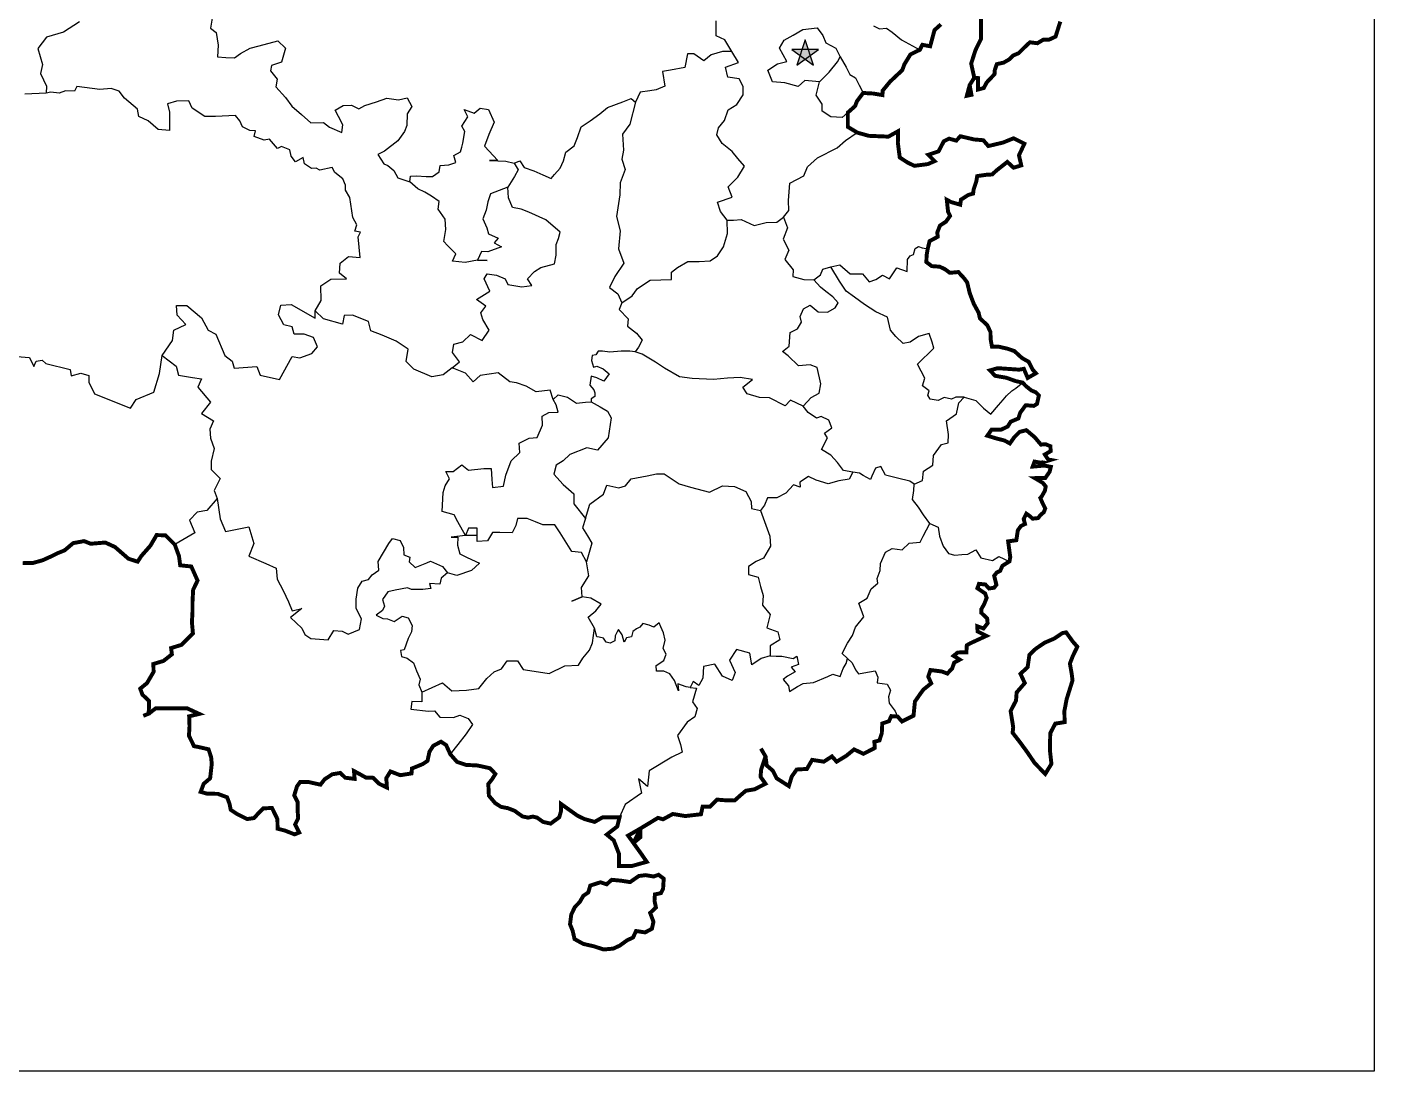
# Model space of a CAD drawing. Header units: millimetres. Extents: x 566 to 1083, y 401 to 814.
# Drawn here: x 741 to 1083.4, y 401.2 to 666.6 of the extents above; entities that cross this region are included whole.
import ezdxf

# ---------------------------------------------------------------- set-up
doc = ezdxf.new("R2010")
doc.units = ezdxf.units.MM
doc.layers.add('边界', color=7, linetype='Continuous')
doc.layers.add('青海', color=7, linetype='Continuous')

msp = doc.modelspace()

# ---------------------------------------------------------------- hatches: boundary and pattern name
h = msp.add_hatch(color=1)
h.paths.add_polyline_path([(938.8, 658.45), (940.12, 659.39), (939.63, 660.89), (938, 660.89), (937.5, 659.39)])
h.paths.add_polyline_path([(940.12, 659.39), (938.8, 658.45), (940.92, 656.93)])
h.paths.add_polyline_path([(938.8, 658.45), (937.5, 659.39), (936.67, 656.93)])
h.paths.add_polyline_path([(937.5, 659.39), (938, 660.89), (935.4, 660.89)])
h.paths.add_polyline_path([(938.82, 663.36), (938, 660.89), (939.63, 660.89)])
h.paths.add_polyline_path([(942.22, 660.89), (939.63, 660.89), (940.12, 659.39)])

# ---------------------------------------------------------------- linework, layer by layer
for p, q in [((754.29, 667.92), (750.3, 665.33)), ((788.11, 669.37), (787.67, 666.35)), ((916.17, 664.33), (916.17, 668.18)), ((750.3, 665.33), (745.96, 664.02)), ((787.67, 666.35), (789.07, 665.17)), ((789.07, 665.17), (789.07, 665.17)), ((789.07, 665.17), (789.56, 661.97)), ((933.5, 663.23), (935.72, 664.54)), ((935.72, 664.54), (938.21, 666)), ((938.21, 666), (941.87, 666.37)), ((941.87, 666.37), (943.3, 664.41)), ((943.3, 664.41), (944.09, 662.58)), ((956.18, 666.88), (957.72, 666.11)), ((957.72, 666.11), (959.46, 666.3)), ((959.46, 666.3), (960.91, 665.33)), ((960.91, 665.33), (963.33, 663.31)), ((745.96, 664.02), (743.73, 661.13)), ((743.73, 661.13), (744.91, 657.06)), ((789.56, 661.97), (789.44, 659.01)), ((795.23, 659.88), (797.69, 661.23)), ((797.69, 661.23), (800.03, 661.84)), ((800.03, 661.84), (804.71, 663.08)), ((804.71, 663.08), (806.68, 661.23)), ((806.68, 661.23), (805.7, 657.66)), ((806.68, 661.23), (806.68, 661.23)), ((918.37, 663.35), (916.17, 664.33)), ((920.15, 660.36), (918.37, 663.35)), ((932.32, 661.27), (933.5, 663.23)), ((934.15, 657.87), (932.32, 661.27)), ((944.09, 662.58), (946.57, 661.27)), ((946.57, 661.27), (947.72, 659.05)), ((963.33, 663.31), (967.96, 660.81)), ((789.44, 659.01), (791.53, 658.89)), ((791.53, 658.89), (793.75, 658.77)), ((793.75, 658.77), (795.23, 659.88)), ((805.7, 657.66), (803.11, 656.8)), ((908.91, 659.83), (908.25, 656.3)), ((910.48, 659.83), (908.91, 659.83)), ((913.09, 658), (910.48, 659.83)), ((914.92, 659.57), (913.09, 658)), ((917.8, 660.36), (914.92, 659.57)), ((920.15, 660.36), (917.8, 660.36)), ((918.58, 656.43), (921.85, 657.61)), ((921.85, 657.61), (920.15, 660.36)), ((931.79, 657.22), (934.15, 657.87)), ((944.91, 655.11), (946.99, 657.72)), ((946.99, 657.72), (947.72, 659.05)), ((947.72, 659.05), (949.2, 656.38)), ((947.72, 659.05), (947.72, 659.05)), ((967.96, 660.81), (967.96, 660.81)), ((744.91, 657.06), (744.39, 654.82)), ((744.39, 654.82), (745.96, 651.54)), ((803.11, 656.8), (802.87, 655.44)), ((802.87, 655.44), (804.59, 653.35)), ((904.59, 655.65), (902.54, 655.29)), ((902.54, 655.29), (903.15, 651.6)), ((908.25, 656.3), (904.59, 655.65)), ((919.11, 653.82), (918.58, 656.43)), ((929.31, 655.65), (931.79, 657.22)), ((930.49, 652.64), (929.31, 655.65)), ((942.44, 652.64), (944.91, 655.11)), ((949.2, 656.38), (950.2, 654.57)), ((950.2, 654.57), (951.6, 653.7)), ((745.96, 651.54), (745.83, 649.83)), ((804.59, 653.35), (804.27, 651.4)), ((804.27, 651.4), (806.66, 648.71)), ((903.15, 651.6), (900.93, 650.68)), ((921.99, 653.43), (919.11, 653.82)), ((919.11, 653.82), (919.11, 653.82)), ((923.03, 651.47), (921.99, 653.43)), ((923.03, 649.38), (923.03, 651.47)), ((933.63, 652.38), (930.49, 652.64)), ((937.03, 651.47), (933.63, 652.38)), ((938.73, 653.04), (937.03, 651.47)), ((937.03, 651.47), (937.03, 651.47)), ((942.44, 652.64), (938.73, 653.04)), ((941.57, 649.29), (942.44, 652.64)), ((951.6, 653.7), (952.54, 651.83)), ((952.54, 651.83), (953.54, 649.84)), ((806.66, 648.71), (808.35, 646.52)), ((826.88, 646.62), (829.87, 647.62)), ((829.87, 647.62), (832.46, 648.51)), ((832.46, 648.51), (835.44, 648.12)), ((835.44, 648.12), (837.63, 648.61)), ((837.63, 648.61), (838.83, 646.42)), ((888.53, 646.12), (892.45, 647.58)), ((892.45, 647.58), (894.6, 648.42)), ((895.68, 647.5), (894.21, 641.92)), ((894.6, 648.42), (895.68, 647.5)), ((896.87, 650.03), (895.68, 647.5)), ((895.68, 647.5), (895.68, 647.5)), ((899.36, 650.42), (896.87, 650.03)), ((900.93, 650.68), (899.36, 650.42)), ((921.46, 646.89), (923.03, 649.38)), ((943.17, 647.02), (941.57, 649.29)), ((953.54, 649.84), (953.54, 649.84)), ((808.35, 646.52), (810.75, 644.33)), ((810.75, 644.33), (813.14, 642.24)), ((819.31, 645.43), (821.4, 646.62)), ((820.21, 643.84), (819.31, 645.43)), ((821.4, 646.62), (823.49, 646.72)), ((823.49, 646.72), (825.38, 645.83)), ((825.38, 645.83), (826.88, 646.62)), ((837.63, 644.53), (837.53, 641.55)), ((838.83, 646.42), (837.63, 644.53)), ((853.06, 643.77), (852.14, 645.68)), ((852.14, 645.68), (854.64, 644.69)), ((854.64, 644.69), (856.22, 646.02)), ((856.22, 646.02), (856.22, 646.02)), ((856.22, 646.02), (858.3, 645.6)), ((858.3, 645.6), (859.73, 642.45)), ((884.15, 642.74), (886.61, 644.51)), ((886.61, 644.51), (888.53, 646.12)), ((918.32, 642.84), (919.24, 645.59)), ((919.24, 645.59), (921.46, 646.89)), ((919.24, 645.59), (919.24, 645.59)), ((921.46, 646.89), (921.46, 646.89)), ((943.11, 645.22), (943.17, 647.02)), ((945.32, 643.75), (943.11, 645.22)), ((949.65, 644.86), (948.23, 643.59)), ((813.14, 642.24), (816.32, 642.34)), ((816.32, 642.34), (817.92, 641.15)), ((817.92, 641.15), (821, 639.76)), ((821.3, 641.75), (820.21, 643.84)), ((821, 639.76), (821.3, 641.75)), ((837.53, 641.55), (836.94, 640.06)), ((851.56, 641.44), (853.06, 643.77)), ((852.31, 640.03), (851.56, 641.44)), ((859.73, 642.45), (858.36, 639.29)), ((880.93, 638.52), (881.85, 641.21)), ((881.85, 641.21), (884.15, 642.74)), ((894.21, 641.92), (892.41, 639.4)), ((916.36, 639.18), (916.75, 641.01)), ((916.75, 641.01), (918.32, 642.84)), ((916.75, 641.01), (916.75, 641.01)), ((948.23, 643.59), (945.32, 643.75)), ((835.24, 637.67), (831.86, 635.08)), ((836.94, 640.06), (835.24, 637.67)), ((835.24, 637.67), (835.24, 637.67)), ((836.94, 640.06), (836.94, 640.06)), ((851.5, 636.1), (851.74, 637.12)), ((851.74, 637.12), (852.31, 640.03)), ((858.36, 639.29), (857.3, 636.34)), ((880.08, 636.37), (880.93, 638.52)), ((892.41, 639.4), (892.65, 635.3)), ((917.67, 636.96), (916.36, 639.18)), ((946.91, 635.86), (949.06, 637.74)), ((949.06, 637.74), (952.06, 639.77)), ((831.86, 635.08), (830.16, 634.18)), ((830.16, 634.18), (831.66, 631.8)), ((849.5, 633.97), (851.2, 634.86)), ((850.01, 632.18), (849.5, 633.97)), ((851.2, 634.86), (851.5, 636.1)), ((857.3, 636.34), (860.68, 632.65)), ((877.37, 632.58), (877.93, 634.76)), ((877.93, 634.76), (880.08, 636.37)), ((892.65, 635.3), (892.17, 633.02)), ((920.29, 635), (917.67, 636.96)), ((921.72, 633.17), (920.29, 635)), ((941.97, 633.34), (946.91, 635.86)), ((831.66, 631.8), (832.72, 631.42)), ((832.72, 631.42), (834.24, 630.14)), ((834.24, 630.14), (835.28, 628.31)), ((845.75, 629.82), (846, 631.38)), ((846, 631.38), (848.22, 631.55)), ((848.22, 631.55), (850.01, 632.18)), ((860.68, 632.65), (858.57, 632.65)), ((858.57, 632.65), (862.68, 632.54)), ((862.68, 632.54), (864.79, 632.02)), ((864.79, 632.02), (866.31, 632.58)), ((864.79, 632.02), (865.85, 630.33)), ((865.85, 630.33), (864.9, 628.64)), ((866.31, 632.58), (867.41, 630.93)), ((867.41, 630.93), (869.86, 630.02)), ((875.11, 629.1), (876.52, 630.69)), ((876.52, 630.69), (877.37, 632.58)), ((893.01, 630.37), (891.81, 627)), ((892.17, 633.02), (893.01, 630.37)), ((923.42, 631.21), (921.72, 633.17)), ((921.72, 628.47), (923.42, 631.21)), ((938.47, 628.77), (939.37, 631.1)), ((939.37, 631.1), (941.97, 633.34)), ((835.28, 628.31), (838.31, 627.27)), ((838.31, 627.27), (838.45, 628.68)), ((840.36, 625.46), (838.31, 627.27)), ((838.31, 627.27), (838.31, 627.27)), ((838.45, 628.68), (840.01, 628.77)), ((840.01, 628.77), (842.46, 628.6)), ((842.46, 628.6), (844.06, 628.64)), ((844.06, 628.64), (845.75, 629.82)), ((864.9, 628.64), (863.21, 625.9)), ((869.86, 630.02), (872.12, 629.04)), ((872.12, 629.04), (874.2, 628.12)), ((874.2, 628.12), (875.11, 629.1)), ((891.81, 627), (891.68, 623.99)), ((919.24, 625.98), (921.72, 628.47)), ((934.57, 622.54), (934.88, 626.89)), ((934.88, 626.89), (938.47, 628.77)), ((842.08, 624.6), (840.36, 625.46)), ((843.8, 623.57), (842.08, 624.6)), ((845.78, 622.28), (843.8, 623.57)), ((858.85, 624.22), (858.17, 622.18)), ((863.21, 625.9), (858.85, 624.22)), ((863.21, 625.9), (858.85, 624.22)), ((863.21, 625.9), (863.21, 625.9)), ((863.38, 623.19), (863.21, 625.9)), ((891.68, 623.99), (890.84, 618.45)), ((916.49, 622.06), (920.29, 623.37)), ((920.29, 623.37), (919.24, 625.98)), ((845.52, 620.31), (845.78, 622.28)), ((847.32, 617.73), (845.52, 620.31)), ((857.74, 620.05), (856.87, 617.81)), ((858.17, 622.18), (857.74, 620.05)), ((864.38, 620.72), (863.38, 623.19)), ((866.62, 620.29), (864.38, 620.72)), ((868.56, 619.57), (866.62, 620.29)), ((917.28, 619.71), (916.49, 622.06)), ((933.33, 618.27), (934.66, 619.96)), ((934.66, 619.96), (934.57, 622.54)), ((847.5, 615.15), (847.32, 617.73)), ((856.87, 617.81), (857.9, 615.58)), ((872.86, 617.63), (868.56, 619.57)), ((876.54, 614.46), (872.86, 617.63)), ((890.84, 618.45), (891.81, 614.84)), ((919, 617.48), (917.28, 619.71)), ((919.09, 614.13), (919, 617.48)), ((919, 617.48), (920.59, 617.48)), ((920.59, 617.48), (922.55, 617.65)), ((922.55, 617.65), (925.85, 616.14)), ((925.85, 616.14), (928.88, 616.94)), ((928.88, 616.94), (931.64, 617.03)), ((931.64, 617.03), (933.33, 618.27)), ((933.33, 618.27), (934.35, 615.55)), ((846.98, 612.06), (847.5, 615.15)), ((857.9, 615.58), (858.33, 614.03)), ((858.33, 614.03), (860.74, 612.92)), ((876.13, 612.83), (876.54, 614.46)), ((891.81, 614.84), (891.32, 610.26)), ((918.03, 610.69), (919.09, 614.13)), ((934.35, 615.55), (933.23, 612.68)), ((847.84, 611.03), (846.98, 612.06)), ((849.99, 608.97), (847.84, 611.03)), ((861.6, 610.77), (858.16, 609.48)), ((860.74, 612.92), (859.71, 611.71)), ((859.71, 611.71), (861.6, 610.77)), ((875.52, 611.29), (876.13, 612.83)), ((875.52, 608.64), (875.52, 611.29)), ((891.32, 610.26), (892.67, 606.62)), ((916.53, 608.48), (918.03, 610.69)), ((933.23, 612.68), (934.66, 609.92)), ((934.66, 609.92), (933.64, 607.47)), ((966.34, 608.8), (966.81, 610.34)), ((966.81, 610.34), (967.58, 610.81)), ((967.58, 610.81), (968.55, 610.45)), ((968.55, 610.45), (969.96, 610.21)), ((969.96, 610.21), (969.96, 610.21)), ((849.13, 607.08), (849.99, 608.97)), ((852.4, 606.73), (849.13, 607.08)), ((855.49, 607.33), (852.4, 606.73)), ((856.52, 609.57), (855.49, 607.33)), ((855.49, 607.33), (857.99, 607.25)), ((857.99, 607.25), (855.49, 607.33)), ((858.16, 609.48), (856.52, 609.57)), ((856.52, 609.57), (856.52, 609.57)), ((871.63, 605.47), (875.11, 606.39)), ((875.11, 606.39), (875.52, 608.64)), ((892.67, 606.62), (890.4, 603.22)), ((906.38, 605.48), (908.94, 606.98)), ((908.94, 606.98), (911.85, 606.98)), ((911.85, 606.98), (914.68, 607.16)), ((914.68, 607.16), (916.53, 608.48)), ((933.64, 607.47), (935.79, 604.91)), ((964.72, 604.45), (964.85, 607.52)), ((964.85, 607.52), (965.47, 608.44)), ((965.47, 608.44), (966.34, 608.8)), ((857.21, 602.61), (857.99, 603.83)), ((857.99, 603.83), (860.38, 603.52)), ((860.38, 603.52), (862.53, 602.61)), ((868.26, 602.61), (869.99, 604.44)), ((869.99, 604.44), (871.63, 605.47)), ((871.63, 605.47), (871.63, 605.47)), ((890.4, 603.22), (889.08, 600.39)), ((904.79, 604.33), (906.38, 605.48)), ((904.79, 602.39), (904.79, 604.33)), ((935.79, 604.91), (935.68, 603.17)), ((935.68, 603.17), (938.45, 602.46)), ((941.04, 602.37), (942.69, 603.61)), ((942.69, 603.61), (943.27, 605.02)), ((943.27, 605.02), (945.33, 605.69)), ((943.27, 605.02), (943.27, 605.02)), ((945.33, 605.69), (947.65, 606.16)), ((947.5, 601.97), (945.33, 605.69)), ((945.33, 605.69), (945.33, 605.69)), ((947.65, 606.16), (947.65, 606.16)), ((947.65, 606.16), (950.29, 603.83)), ((950.29, 603.83), (953.39, 603.83)), ((953.39, 603.83), (955.1, 601.82)), ((956.81, 602.44), (958.51, 603.52)), ((958.51, 603.52), (960.22, 602.59)), ((960.22, 602.59), (962.08, 605.38)), ((962.08, 605.38), (962.08, 605.38)), ((962.08, 605.38), (964.72, 604.45)), ((964.72, 604.45), (964.72, 604.45)), ((855.26, 597.36), (858.63, 599.5)), ((858.63, 599.5), (857.21, 602.61)), ((862.53, 602.61), (863.24, 601.17)), ((863.24, 601.17), (866.82, 600.56)), ((866.82, 600.56), (869.28, 600.87)), ((869.28, 600.87), (868.26, 602.61)), ((889.08, 600.39), (891.19, 598.78)), ((894.81, 598.25), (896.22, 600.1)), ((896.22, 600.1), (899.4, 602.3)), ((899.4, 602.3), (904.79, 602.39)), ((938.45, 602.46), (941.04, 602.37)), ((942.69, 600.47), (941.04, 602.37)), ((941.04, 602.37), (941.04, 602.37)), ((941.04, 602.37), (941.04, 602.37)), ((944.1, 599.4), (942.69, 600.47)), ((945.83, 598), (944.1, 599.4)), ((949.21, 599.49), (947.5, 601.97)), ((951.38, 597.94), (949.21, 599.49)), ((955.1, 601.82), (956.81, 602.44)), ((960.22, 602.59), (960.22, 602.59)), ((960.22, 602.59), (960.22, 602.59)), ((857.61, 595.62), (855.26, 597.36)), ((891.19, 598.78), (892.16, 596.48)), ((892.16, 596.48), (891.54, 594.8)), ((892.16, 596.48), (894.81, 598.25)), ((938.39, 594.94), (940.05, 595.93)), ((940.05, 595.93), (942.11, 594.2)), ((947.16, 596.51), (945.83, 598)), ((946.41, 595.19), (947.16, 596.51)), ((953.86, 596.08), (951.38, 597.94)), ((956.81, 594.22), (953.86, 596.08)), ((816.36, 592.4), (814.2, 594.5)), ((821.63, 593.26), (821.23, 591.07)), ((823.73, 593.36), (821.63, 593.26)), ((827.82, 591.77), (823.73, 593.36)), ((856.39, 593.93), (857.61, 595.62)), ((856.86, 592.26), (856.39, 593.93)), ((891.54, 594.8), (893.84, 592.42)), ((937.57, 593.04), (938.39, 594.94)), ((937.9, 591.55), (937.57, 593.04)), ((942.11, 594.2), (944.51, 594.11)), ((944.51, 594.11), (946.41, 595.19)), ((959.75, 592.83), (956.81, 594.22)), ((960.48, 589.57), (959.75, 592.83)), ((821.23, 591.07), (816.36, 592.4)), ((821.23, 591.07), (821.23, 591.07)), ((828.42, 589.37), (827.82, 591.77)), ((831.31, 588.28), (828.42, 589.37)), ((856.67, 586.91), (858.48, 589.59)), ((858.48, 589.59), (856.86, 592.26)), ((893.84, 592.42), (893.66, 590.57)), ((893.66, 590.57), (895.95, 588.8)), ((934.97, 588.94), (936.86, 589.92)), ((936.86, 589.92), (937.9, 591.55)), ((961.9, 587.98), (960.48, 589.57)), ((960.48, 589.57), (960.48, 589.57)), ((834.81, 586.78), (831.31, 588.28)), ((837.9, 584.69), (834.81, 586.78)), ((849.14, 583.9), (849.46, 585.98)), ((849.46, 585.98), (851.74, 586.55)), ((851.74, 586.55), (853.71, 588.41)), ((853.71, 588.41), (856.67, 586.91)), ((895.95, 588.8), (897.37, 587.04)), ((897.37, 587.04), (896.4, 585.19)), ((934.73, 585.5), (934.97, 588.94)), ((963.73, 586.16), (961.9, 587.98)), ((965.47, 586.48), (963.73, 586.16)), ((967.62, 587.9), (965.47, 586.48)), ((970.31, 588.7), (967.62, 587.9)), ((971.11, 586.48), (970.31, 588.7)), ((971.54, 584.94), (971.11, 586.48)), ((775.32, 583.12), (778.9, 580.37)), ((837.4, 581.6), (837.9, 584.69)), ((850.96, 581.47), (849.14, 583.9)), ((884.65, 583.1), (884.5, 581.81)), ((885.56, 583.26), (884.65, 583.1)), ((886.17, 584.24), (885.56, 583.26)), ((887.32, 584.24), (886.17, 584.24)), ((889.15, 583.94), (887.32, 584.24)), ((892.04, 584.24), (889.15, 583.94)), ((894.25, 584.17), (892.04, 584.24)), ((895.62, 584.02), (894.25, 584.17)), ((896.4, 585.19), (895.62, 584.02)), ((897.37, 583.41), (895.62, 584.02)), ((900.8, 581.43), (897.37, 583.41)), ((933.05, 584.1), (934.73, 585.5)), ((934.47, 582.99), (933.05, 584.1)), ((937.1, 580.45), (934.47, 582.99)), ((967.38, 580.94), (971.54, 584.94)), ((778.9, 580.37), (779.47, 578.09)), ((839.3, 579.6), (837.4, 581.6)), ((843.89, 577.71), (839.3, 579.6)), ((849.08, 580), (846.78, 578.21)), ((849.08, 580), (850.96, 581.47)), ((852.47, 578.6), (849.08, 580)), ((884.5, 581.81), (884.96, 580.13)), ((884.96, 580.13), (885.87, 580.36)), ((885.87, 580.36), (887.47, 579.68)), ((887.47, 579.68), (888.99, 578.46)), ((903.01, 579.91), (900.8, 581.43)), ((906.88, 577.65), (903.01, 579.91)), ((940.05, 580.76), (937.1, 580.45)), ((941.87, 580.05), (940.05, 580.76)), ((942.78, 575.89), (941.87, 580.05)), ((969.23, 577.36), (967.38, 580.94)), ((967.38, 580.94), (967.38, 580.94)), ((779.47, 578.09), (783.08, 577.52)), ((783.08, 577.52), (785.36, 577.14)), ((785.36, 577.14), (784.41, 575.05)), ((846.78, 578.21), (843.89, 577.71)), ((854.37, 576.41), (852.47, 578.6)), ((856.16, 578.01), (854.37, 576.41)), ((860.75, 578.7), (856.16, 578.01)), ((863.76, 576.4), (860.75, 578.7)), ((865.39, 576.15), (863.76, 576.4)), ((867.89, 575.33), (865.39, 576.15)), ((884.42, 577.85), (884.04, 575.57)), ((884.04, 575.57), (885.11, 574.42)), ((885.87, 577.47), (884.42, 577.85)), ((887.62, 576.56), (885.87, 577.47)), ((888.99, 578.46), (887.62, 576.56)), ((888.99, 578.46), (888.99, 578.46)), ((888.99, 578.46), (888.99, 578.46)), ((910.05, 577.27), (906.88, 577.65)), ((906.88, 577.65), (906.88, 577.65)), ((915.49, 576.97), (910.05, 577.27)), ((919.04, 577.35), (915.49, 576.97)), ((922.29, 577.5), (919.04, 577.35)), ((925.39, 576.97), (922.29, 577.5)), ((922.97, 575.08), (925.39, 576.97)), ((942.38, 573.56), (942.78, 575.89)), ((968.68, 575.39), (969.23, 577.36)), ((970.33, 574.13), (968.68, 575.39)), ((968.68, 575.39), (968.68, 575.39)), ((969.23, 577.36), (969.23, 577.36)), ((992.4, 574.82), (994.14, 576.21)), ((994.14, 576.21), (994.14, 576.21)), ((784.41, 575.05), (784.41, 575.05)), ((784.41, 575.05), (787.64, 571.25)), ((870.39, 573.85), (867.89, 575.33)), ((873.97, 574.26), (870.39, 573.85)), ((874.72, 571.94), (873.97, 574.26)), ((874.72, 571.94), (876.02, 573.08)), ((875.53, 570.56), (874.72, 571.94)), ((876.02, 573.08), (878.38, 572.51)), ((878.38, 572.51), (880.65, 570.97)), ((884.44, 572.1), (884.39, 571.37)), ((885.31, 572.67), (884.44, 572.1)), ((885.11, 574.42), (885.11, 574.42)), ((885.11, 574.42), (885.35, 573.6)), ((885.35, 573.6), (885.31, 572.67)), ((924.03, 573.35), (922.97, 575.08)), ((927.2, 572.44), (924.03, 573.35)), ((929.77, 572.37), (927.2, 572.44)), ((933.7, 570.33), (929.77, 572.37)), ((938.32, 570.22), (940.35, 572.45)), ((940.35, 572.45), (942.38, 573.56)), ((970.02, 573.03), (970.33, 574.13)), ((970.57, 572.01), (970.02, 573.03)), ((972.61, 571.69), (970.57, 572.01)), ((974.11, 572.4), (972.61, 571.69)), ((976, 572.01), (974.11, 572.4)), ((977.1, 572.48), (976, 572.01)), ((979.24, 572.5), (977.1, 572.48)), ((977.84, 571.11), (979.24, 572.5)), ((979.24, 572.5), (982.18, 571.65)), ((989.15, 571.88), (990, 572.89)), ((990, 572.89), (991.39, 574.13)), ((991.39, 574.13), (992.4, 574.82)), ((787.64, 571.25), (785.36, 568.4)), ((871.96, 567.69), (873.65, 568.66)), ((873.65, 568.66), (875.99, 568.74)), ((875.99, 568.74), (875.53, 570.56)), ((880.65, 570.97), (882.93, 571.21)), ((882.93, 571.21), (884.39, 571.37)), ((884.39, 571.37), (886.66, 570.07)), ((886.66, 570.07), (888.53, 568.94)), ((888.53, 568.94), (889.51, 567.23)), ((935.06, 571.76), (933.7, 570.33)), ((938.32, 570.22), (935.06, 571.76)), ((939.54, 568.6), (938.32, 570.22)), ((938.32, 570.22), (938.32, 570.22)), ((941.67, 567.18), (939.54, 568.6)), ((972.61, 571.69), (972.61, 571.69)), ((977.3, 568.25), (977.84, 571.11)), ((982.18, 571.65), (984.11, 569.72)), ((984.11, 569.72), (986.05, 568.17)), ((986.05, 568.17), (987.99, 570.49)), ((987.99, 570.49), (989.15, 571.88)), ((785.36, 568.4), (788.4, 566.5)), ((788.4, 566.5), (787.45, 564.41)), ((870.67, 562.3), (872.04, 565.44)), ((872.04, 565.44), (871.96, 567.69)), ((889.51, 567.23), (888.7, 562.2)), ((942.89, 567.59), (941.67, 567.18)), ((944.81, 566.67), (942.89, 567.59)), ((945.62, 564.75), (944.81, 566.67)), ((974.75, 566.47), (977.3, 568.25)), ((975.21, 563.07), (974.75, 566.47)), ((787.45, 564.41), (787.64, 562.13)), ((787.64, 562.13), (788.59, 559.47)), ((866.11, 560.81), (868.61, 562.07)), ((868.61, 562.07), (870.67, 562.3)), ((888.7, 562.2), (886, 559.03)), ((888.7, 562.2), (888.7, 562.2)), ((942.99, 559.18), (944.51, 562.22)), ((943.7, 563.33), (945.62, 564.75)), ((944.51, 562.22), (943.7, 563.33)), ((975.14, 560.9), (975.21, 563.07)), ((788.59, 559.47), (787.83, 556.24)), ((864.1, 556.3), (866.23, 558.43)), ((866.23, 558.43), (866.11, 560.81)), ((883.3, 559.66), (879.01, 557.92)), ((886, 559.03), (883.3, 559.66)), ((883.3, 559.66), (883.3, 559.66)), ((945.32, 557.76), (942.99, 559.18)), ((971.4, 557.69), (973.43, 560.51)), ((973.43, 560.51), (975.14, 560.9)), ((787.83, 556.24), (787.83, 554.15)), ((849.3, 553.62), (851.49, 555.33)), ((851.49, 555.33), (851.49, 555.33)), ((851.49, 555.33), (853.21, 553.93)), ((862.72, 552.67), (864.1, 556.3)), ((875.51, 555.22), (874.88, 552.99)), ((877.26, 556.33), (875.51, 555.22)), ((879.01, 557.92), (877.26, 556.33)), ((877.26, 556.33), (877.26, 556.33)), ((947.04, 555.93), (945.32, 557.76)), ((948.56, 553.91), (947.04, 555.93)), ((958.05, 554.91), (956.69, 554.46)), ((959.26, 552.72), (958.05, 554.91)), ((968.89, 553.7), (971.26, 555.22)), ((971.26, 555.22), (971.4, 557.69)), ((787.83, 554.15), (790.11, 551.87)), ((790.11, 551.87), (788.59, 548.83)), ((790.11, 551.87), (790.11, 551.87)), ((847.27, 550.02), (848.36, 551.74)), ((848.36, 551.74), (847.42, 553.62)), ((847.42, 553.62), (849.3, 553.62)), ((853.21, 553.93), (857.11, 554.4)), ((853.21, 553.93), (853.21, 553.93)), ((857.11, 554.4), (858.99, 554.4)), ((858.99, 554.4), (859.15, 551.59)), ((859.15, 551.59), (859.3, 549.56)), ((862.1, 549.92), (862.72, 552.67)), ((874.88, 552.99), (874.88, 552.99)), ((874.88, 552.99), (874.88, 552.99)), ((874.88, 552.99), (877.26, 550.3)), ((893.17, 549.98), (894.61, 551.74)), ((894.61, 551.74), (898.61, 552.54)), ((898.61, 552.54), (901.01, 553.02)), ((901.01, 553.02), (902.94, 553.02)), ((902.94, 553.02), (906.78, 550.46)), ((939.62, 552.34), (937.43, 550.91)), ((941.59, 551.44), (939.62, 552.34)), ((944.68, 550.53), (941.59, 551.44)), ((949.97, 551.66), (947.4, 551.29)), ((950.95, 553.47), (948.56, 553.91)), ((950.95, 553.47), (949.97, 551.66)), ((952.58, 553.17), (950.95, 553.47)), ((953.52, 552.64), (952.58, 553.17)), ((955.41, 551.59), (953.52, 552.64)), ((955.78, 552.42), (955.41, 551.59)), ((956.69, 554.46), (955.78, 552.42)), ((962.28, 551.89), (959.26, 552.72)), ((965.38, 551.13), (962.28, 551.89)), ((968.64, 551.33), (968.89, 553.7)), ((788.59, 548.83), (789.35, 546.74)), ((846.49, 543.47), (846.8, 548.31)), ((846.8, 548.31), (847.27, 550.02)), ((859.3, 549.56), (862.1, 549.92)), ((859.3, 549.56), (859.3, 549.56)), ((859.3, 549.56), (859.3, 549.56)), ((877.26, 550.3), (877.26, 550.3)), ((877.26, 550.3), (879.96, 547.92)), ((887.56, 547.9), (888.36, 550.14)), ((888.36, 550.14), (891.4, 549.5)), ((891.4, 549.5), (893.17, 549.98)), ((906.78, 550.46), (909.66, 549.66)), ((909.66, 549.66), (914.47, 548.38)), ((914.47, 548.38), (917.83, 549.98)), ((914.47, 548.38), (914.47, 548.38)), ((917.83, 549.98), (920.88, 549.82)), ((920.88, 549.82), (923.76, 548.54)), ((923.76, 548.54), (925.04, 545.98)), ((933.93, 548.11), (931.59, 546.91)), ((935.81, 550.23), (933.93, 548.11)), ((937.58, 549.63), (935.81, 550.23)), ((937.43, 550.91), (937.58, 549.63)), ((947.4, 551.29), (944.68, 550.53)), ((966.52, 550.37), (965.38, 551.13)), ((966.11, 546.51), (966.45, 548.81)), ((966.45, 548.81), (966.52, 550.37)), ((966.52, 550.37), (968.64, 551.33)), ((789.35, 546.74), (786.69, 543.7)), ((789.35, 546.74), (789.35, 546.74)), ((789.35, 546.74), (790.11, 541.61)), ((879.96, 547.92), (879.96, 545.38)), ((879.96, 545.38), (879.96, 545.38)), ((879.96, 545.38), (882.98, 541.72)), ((882.98, 541.72), (884.04, 545.34)), ((884.04, 545.34), (887.56, 547.9)), ((925.04, 545.98), (925.2, 544.22)), ((928.49, 545.09), (927.44, 543.74)), ((929.24, 546.91), (928.49, 545.09)), ((931.59, 546.91), (929.24, 546.91)), ((967.6, 544.52), (966.11, 546.51)), ((784.22, 543.32), (782.32, 541.23)), ((782.32, 541.23), (783.65, 538)), ((786.69, 543.7), (784.22, 543.32)), ((790.11, 541.61), (790.11, 541.61)), ((790.11, 541.61), (791.45, 538.38)), ((849.56, 542.62), (846.49, 543.47)), ((846.49, 543.47), (846.49, 543.47)), ((850.55, 540.81), (849.56, 542.62)), ((865.71, 541.64), (865.24, 539.87)), ((868.11, 541.64), (865.71, 541.64)), ((870.24, 540.81), (868.11, 541.64)), ((882.98, 541.72), (882.19, 539.34)), ((882.98, 541.72), (882.98, 541.72)), ((925.2, 544.22), (927.44, 543.74)), ((927.44, 543.74), (927.44, 543.74)), ((927.44, 543.74), (929.85, 537.17)), ((927.44, 543.74), (927.44, 543.74)), ((968.9, 542.57), (967.6, 544.52)), ((970.49, 540.38), (968.9, 542.57)), ((783.65, 538), (778.55, 535.05)), ((783.65, 538), (783.65, 538)), ((791.45, 538.38), (797.34, 539.52)), ((797.34, 539.52), (797.34, 539.52)), ((797.34, 539.52), (798.67, 535.34)), ((852.43, 537.38), (850.55, 540.81)), ((853.21, 539.25), (852.43, 537.38)), ((855.39, 539.25), (853.21, 539.25)), ((853.21, 539.25), (853.21, 539.25)), ((855.39, 537.38), (855.39, 539.25)), ((859.3, 538.16), (858.05, 535.97)), ((861.18, 538.16), (859.3, 538.16)), ((864.3, 538), (861.18, 538.16)), ((865.24, 539.87), (864.3, 538)), ((865.24, 539.87), (865.24, 539.87)), ((872.12, 540.08), (870.24, 540.81)), ((875.17, 540.08), (872.12, 540.08)), ((876.49, 538), (875.17, 540.08)), ((879.46, 533.31), (876.49, 538)), ((882.19, 539.34), (883.46, 537.28)), ((968.8, 537.21), (970.49, 540.38)), ((970.49, 540.38), (970.49, 540.38)), ((970.49, 540.38), (972.63, 539.5)), ((972.63, 539.5), (972.92, 537.21)), ((798.67, 535.34), (797.34, 532.11)), ((798.67, 535.34), (798.67, 535.34)), ((830.28, 530.72), (832.98, 535.31)), ((832.98, 535.31), (833.93, 536.58)), ((833.93, 536.58), (835.83, 536.1)), ((835.83, 536.1), (836.71, 534.28)), ((836.71, 534.28), (836.79, 532.46)), ((852.43, 537.38), (848.83, 536.91)), ((848.83, 536.91), (850.55, 536.91)), ((850.55, 536.91), (850.39, 534.88)), ((850.39, 534.88), (850.39, 534.88)), ((850.39, 534.88), (851.02, 532.69)), ((855.39, 537.38), (852.43, 537.38)), ((855.39, 535.81), (855.39, 537.38)), ((858.05, 535.97), (855.39, 535.81)), ((858.05, 535.97), (858.05, 535.97)), ((884.57, 535.37), (883.21, 530.66)), ((883.46, 537.28), (884.57, 535.37)), ((884.57, 535.37), (884.57, 535.37)), ((930.01, 534.61), (928.24, 531.57)), ((929.85, 537.17), (930.01, 534.61)), ((930.01, 534.61), (930.01, 534.61)), ((963.49, 533.68), (965.26, 535.45)), ((965.26, 535.45), (968.06, 535.67)), ((968.06, 535.67), (968.8, 537.21)), ((972.92, 537.21), (973.88, 534.64)), ((973.88, 534.64), (975.21, 532.79)), ((797.34, 532.11), (797.34, 532.11)), ((797.34, 532.11), (797.34, 532.11)), ((797.34, 532.11), (801.71, 530.21)), ((836.79, 532.46), (838.29, 531.83)), ((838.29, 531.83), (838.13, 530.64)), ((851.02, 532.69), (852.89, 531.75)), ((852.89, 531.75), (852.89, 531.75)), ((852.89, 531.75), (856.02, 530.35)), ((881.96, 533), (879.46, 533.31)), ((879.46, 533.31), (879.46, 533.31)), ((883.21, 530.66), (881.96, 533)), ((928.24, 531.57), (926.32, 530.77)), ((957.97, 530.22), (959.22, 533.16)), ((959.22, 533.16), (960.91, 534.05)), ((960.91, 534.05), (963.49, 533.68)), ((975.21, 532.79), (976.83, 532.35)), ((976.83, 532.35), (978.67, 532.5)), ((978.67, 532.5), (980.15, 532.65)), ((980.15, 532.65), (982.17, 533.68)), ((982.17, 533.68), (983.5, 531.69)), ((983.5, 531.69), (986.44, 531.03)), ((986.44, 531.03), (988.07, 532.06)), ((988.07, 532.06), (990.76, 530.79)), ((801.71, 530.21), (801.71, 530.21)), ((801.71, 530.21), (801.71, 530.21)), ((801.71, 530.21), (804.3, 529.09)), ((804.3, 529.09), (804.57, 526.22)), ((828.7, 527.39), (830.44, 528.58)), ((830.44, 528.58), (830.28, 530.72)), ((838.13, 530.64), (839.64, 529.21)), ((839.64, 529.21), (842.65, 530.4)), ((842.65, 530.4), (843.6, 530.8)), ((843.6, 530.8), (843.6, 530.8)), ((843.6, 530.8), (846.62, 529.45)), ((847.88, 527.87), (846.3, 526.52)), ((846.62, 529.45), (847.88, 527.87)), ((847.88, 527.87), (847.88, 527.87)), ((850.24, 527.22), (847.88, 527.87)), ((853.99, 528.47), (850.24, 527.22)), ((856.02, 530.35), (853.99, 528.47)), ((853.99, 528.47), (853.99, 528.47)), ((856.02, 530.35), (856.02, 530.35)), ((883.84, 527.07), (883.21, 530.66)), ((883.21, 530.66), (883.21, 530.66)), ((926.32, 530.77), (924.4, 529.49)), ((924.4, 529.49), (924.42, 527.43)), ((924.42, 527.43), (926.84, 526.78)), ((957.08, 526.46), (957.89, 528.45)), ((957.89, 528.45), (957.97, 530.22)), ((990.76, 530.79), (990.76, 530.79)), ((804.57, 526.22), (806.09, 523.37)), ((824.66, 521.21), (825.05, 523.99)), ((825.05, 523.99), (826.16, 525.73)), ((826.16, 525.73), (827.83, 526.2)), ((827.83, 526.2), (828.7, 527.39)), ((837.74, 524.06), (834.57, 523.43)), ((838.69, 523.59), (837.74, 524.06)), ((845.9, 525.02), (843.29, 525.17)), ((843.29, 525.17), (843.68, 523.91)), ((846.3, 526.52), (845.9, 525.02)), ((881.96, 524.1), (883.84, 527.07)), ((882.12, 521.76), (881.96, 524.1)), ((881.96, 524.1), (881.96, 524.1)), ((926.84, 526.78), (926.84, 526.78)), ((926.84, 526.78), (927.49, 524.36)), ((927.49, 524.36), (928.13, 522.1)), ((955.58, 523.81), (957.26, 525.27)), ((957.26, 525.27), (957.08, 526.46)), ((806.09, 523.37), (807.42, 520.52)), ((824.66, 518.84), (824.66, 521.21)), ((832.74, 523.03), (831.32, 521.05)), ((831.32, 521.05), (831.87, 519.39)), ((834.57, 523.43), (832.74, 523.03)), ((832.74, 523.03), (832.74, 523.03)), ((841.62, 523.67), (838.69, 523.59)), ((843.68, 523.91), (841.62, 523.67)), ((882.12, 521.76), (879.46, 520.67)), ((879.46, 520.67), (882.12, 521.76)), ((879.46, 520.67), (879.46, 520.67)), ((879.46, 520.67), (879.46, 520.67)), ((879.46, 520.67), (879.46, 520.67)), ((884.31, 521.45), (882.12, 521.76)), ((886.96, 519.89), (884.31, 521.45)), ((884.31, 521.45), (884.31, 521.45)), ((928.13, 522.1), (927.97, 519.68)), ((928.13, 522.1), (928.13, 522.1)), ((952.43, 520.16), (954.55, 521.4)), ((954.55, 521.4), (955.58, 523.81)), ((807.42, 520.52), (807.42, 520.52)), ((807.42, 520.52), (808.37, 518.24)), ((810.84, 518.81), (807.93, 516.54)), ((808.37, 518.24), (810.84, 518.81)), ((826, 516.14), (824.66, 518.84)), ((831.32, 518.28), (829.73, 517.09)), ((831.87, 519.39), (831.32, 518.28)), ((883.68, 516.61), (885.56, 518.17)), ((885.56, 518.17), (886.96, 519.89)), ((886.96, 519.89), (886.96, 519.89)), ((927.97, 519.68), (929.91, 517.26)), ((929.91, 517.26), (929.1, 513.87)), ((929.91, 517.26), (929.91, 517.26)), ((953.75, 516.66), (952.43, 520.16)), ((807.93, 516.54), (810.86, 513.77)), ((810.86, 513.77), (811.58, 512.18)), ((825.53, 513.45), (826, 516.14)), ((829.73, 517.09), (829.73, 517.09)), ((829.73, 517.09), (831.47, 516.3)), ((831.47, 516.3), (832.66, 516.14)), ((832.66, 516.14), (832.66, 516.14)), ((832.66, 516.14), (834.33, 515.51)), ((834.33, 515.51), (836.39, 516.86)), ((836.39, 516.86), (837.9, 516.46)), ((837.9, 516.46), (837.9, 516.46)), ((837.9, 516.46), (838.93, 514.48)), ((838.93, 514.48), (838.69, 512.9)), ((885.24, 513.8), (883.68, 516.61)), ((884.78, 510.05), (885.24, 513.8)), ((885.83, 511.61), (885.24, 513.8)), ((885.24, 513.8), (885.24, 513.8)), ((896.79, 514.03), (895.92, 513.64)), ((897.58, 514.95), (896.79, 514.03)), ((899.11, 514.6), (897.58, 514.95)), ((900.33, 514.08), (899.11, 514.6)), ((901.73, 515.12), (900.33, 514.08)), ((902.08, 514.16), (901.73, 515.12)), ((902.82, 512.59), (902.08, 514.16)), ((929.1, 513.87), (931.85, 512.9)), ((950.82, 511.98), (951.63, 514.03)), ((951.63, 514.03), (953.75, 516.66)), ((811.58, 512.18), (813.16, 511.15)), ((813.16, 511.15), (817.52, 510.84)), ((817.52, 510.84), (818.95, 513.21)), ((818.95, 513.21), (821.09, 513.05)), ((821.09, 513.05), (822.67, 512.26)), ((822.67, 512.26), (825.53, 513.45)), ((837.9, 511.15), (836.86, 508.3)), ((838.69, 512.9), (837.9, 511.15)), ((838.69, 512.9), (838.69, 512.9)), ((886.43, 511.54), (885.83, 511.61)), ((887.56, 511.25), (886.43, 511.54)), ((888.23, 510.27), (887.56, 511.25)), ((890.42, 510.58), (889.25, 509.95)), ((890.52, 511.89), (890.42, 510.58)), ((891.02, 512.91), (890.52, 511.89)), ((891.38, 513.46), (891.02, 512.91)), ((892.25, 512.11), (891.38, 513.46)), ((892.82, 510.28), (892.25, 512.11)), ((893.43, 511.37), (892.82, 510.28)), ((894.66, 511.63), (893.43, 511.37)), ((894.96, 512.98), (894.66, 511.63)), ((895.92, 513.64), (894.96, 512.98)), ((902.71, 508.67), (903.25, 510.72)), ((903.25, 510.72), (902.82, 512.59)), ((932.33, 510.8), (929.91, 509.35)), ((931.85, 512.9), (932.33, 510.8)), ((949.58, 510.01), (950.82, 511.98)), ((836.86, 508.3), (835.91, 508.14)), ((835.91, 508.14), (835.91, 508.14)), ((835.91, 508.14), (836.23, 506.64)), ((882.28, 506.14), (883.99, 508.17)), ((883.99, 508.17), (884.78, 510.05)), ((889.25, 509.95), (888.23, 510.27)), ((903.49, 507.2), (902.71, 508.67)), ((902.84, 505.55), (903.49, 507.2)), ((921.35, 508.38), (919.58, 505.64)), ((924.74, 507.42), (921.35, 508.38)), ((921.35, 508.38), (921.35, 508.38)), ((925.23, 504.51), (924.74, 507.42)), ((929.91, 509.35), (929.91, 509.35)), ((929.91, 509.35), (929.91, 506.77)), ((948.22, 507.39), (949.58, 510.01)), ((949.6, 506.06), (948.22, 507.39)), ((836.23, 506.64), (837.6, 506.22)), ((837.6, 506.22), (839.21, 504.98)), ((839.21, 504.98), (839.96, 502.99)), ((859.77, 502.71), (861.65, 503.49)), ((861.65, 503.49), (863.05, 505.52)), ((863.05, 505.52), (863.05, 505.52)), ((863.05, 505.52), (865.71, 505.52)), ((865.71, 505.52), (867.12, 503.33)), ((873.7, 502.24), (877.74, 504.27)), ((877.74, 504.27), (881.18, 504.43)), ((881.18, 504.43), (882.28, 506.14)), ((882.28, 506.14), (882.28, 506.14)), ((900.89, 504.34), (902.84, 505.55)), ((900.98, 502.87), (900.89, 504.34)), ((912.95, 504.03), (912.79, 501.12)), ((915.86, 504.67), (912.95, 504.03)), ((912.95, 504.03), (912.95, 504.03)), ((917.8, 501.61), (915.86, 504.67)), ((919.58, 505.64), (919.58, 505.64)), ((919.58, 505.64), (921.03, 502.57)), ((927.65, 506.12), (925.23, 504.51)), ((929.91, 506.77), (927.65, 506.12)), ((927.65, 506.12), (927.65, 506.12)), ((929.91, 506.77), (931.42, 506.65)), ((931.42, 506.65), (932.9, 506.65)), ((932.9, 506.65), (935.77, 506.1)), ((937.15, 504.58), (935.26, 503.93)), ((935.26, 503.93), (936.28, 502.68)), ((935.77, 506.1), (936.69, 506.7)), ((936.69, 506.7), (937.15, 504.58)), ((947.71, 501.53), (948.49, 503.52)), ((948.49, 503.52), (949.23, 504.81)), ((949.23, 504.81), (949.6, 506.06)), ((949.6, 506.06), (950.76, 504.95)), ((950.76, 504.95), (951.64, 503.19)), ((839.96, 502.99), (839.96, 502.99)), ((839.96, 502.99), (840.95, 500.88)), ((840.95, 500.88), (840.58, 499.39)), ((855.86, 498.49), (857.9, 500.99)), ((857.9, 500.99), (859.77, 502.71)), ((859.77, 502.71), (859.77, 502.71)), ((867.12, 503.33), (869.93, 502.86)), ((869.93, 502.86), (873.7, 502.24)), ((873.7, 502.24), (873.7, 502.24)), ((902.88, 502.91), (900.98, 502.87)), ((904.44, 502.18), (902.88, 502.91)), ((905.61, 500.49), (904.44, 502.18)), ((906.6, 497.85), (905.61, 500.49)), ((910.33, 500.23), (909.55, 498.76)), ((911.76, 499.24), (910.33, 500.23)), ((912.79, 501.12), (911.76, 499.24)), ((912.79, 501.12), (912.79, 501.12)), ((920.22, 500.48), (917.8, 501.61)), ((917.8, 501.61), (917.8, 501.61)), ((921.03, 502.57), (920.22, 500.48)), ((920.22, 500.48), (920.22, 500.48)), ((934.29, 501.62), (933.22, 500.74)), ((933.22, 500.74), (934.56, 499.17)), ((936.28, 502.68), (934.29, 501.62)), ((936.28, 502.68), (936.28, 502.68)), ((940.94, 500), (944.56, 501.53)), ((944.56, 501.53), (945.86, 502.08)), ((945.86, 502.08), (947.71, 501.53)), ((951.64, 503.19), (952.38, 502.22)), ((952.38, 502.22), (953.72, 502.45)), ((953.72, 502.45), (956.63, 502.96)), ((956.63, 502.96), (957.32, 501.34)), ((957.32, 501.34), (957.09, 499.91)), ((840.58, 499.39), (840.58, 499.39)), ((840.58, 499.39), (841.33, 497.52)), ((841.33, 497.52), (846.64, 499.9)), ((841.33, 497.52), (841.33, 495.04)), ((846.64, 499.9), (848.99, 497.87)), ((848.99, 497.87), (852.74, 498.02)), ((852.74, 498.02), (855.86, 498.49)), ((908.55, 498.89), (906.43, 499.67)), ((906.43, 499.67), (906.6, 497.85)), ((909.55, 498.76), (908.55, 498.89)), ((909.55, 498.76), (911.17, 498.55)), ((911.17, 498.55), (910.14, 495.05)), ((934.56, 499.17), (934.8, 497.69)), ((934.8, 497.69), (936.88, 498.99)), ((936.88, 498.99), (938.31, 499.77)), ((938.31, 499.77), (940.94, 500)), ((957.09, 499.91), (959.66, 499.53)), ((959.66, 499.53), (960.53, 498.08)), ((960.53, 498.08), (960.02, 496.35)), ((838.84, 495.16), (838.59, 493.18)), ((838.59, 493.18), (843.07, 492.68)), ((841.33, 495.04), (838.84, 495.16)), ((910.14, 495.05), (911.36, 493.38)), ((911.36, 493.38), (910.75, 491.24)), ((960.02, 496.35), (960.16, 494.75)), ((960.16, 494.75), (961.69, 492.72)), ((843.07, 492.68), (844.56, 492.8)), ((844.56, 492.8), (844.56, 492.8)), ((844.56, 492.8), (844.56, 492.8)), ((844.56, 492.8), (845.93, 491.19)), ((845.93, 491.19), (849.41, 491.07)), ((849.41, 491.07), (851.02, 491.69)), ((849.41, 491.07), (849.41, 491.07)), ((851.02, 491.69), (851.02, 491.69)), ((851.02, 491.69), (853.13, 490.82)), ((853.13, 490.82), (854.25, 489.33)), ((908.77, 489.87), (906.32, 486.52)), ((910.75, 491.24), (908.77, 489.87)), ((908.77, 489.87), (908.77, 489.87)), ((961.69, 492.72), (962.3, 491.34)), ((962.3, 491.34), (962.3, 491.34)), ((852.64, 486.97), (850.52, 484.24)), ((854.25, 489.33), (852.64, 486.97)), ((906.32, 486.52), (907.09, 484.23)), ((850.52, 484.24), (848.59, 481.77)), ((850.52, 484.24), (850.52, 484.24)), ((907.09, 484.23), (907.54, 482.25)), ((904.95, 481.03), (899.16, 477.53)), ((907.54, 482.25), (904.95, 481.03)), ((904.95, 481.03), (904.95, 481.03)), ((899.16, 477.53), (898.7, 473.56)), ((899.16, 477.53), (899.16, 477.53)), ((898.7, 473.56), (896.41, 475.54)), ((896.41, 475.54), (897.17, 471.89)), ((897.17, 471.89), (893.05, 468.99)), ((893.05, 468.99), (891.62, 465.74)), ((893.05, 468.99), (893.05, 468.99)), ((891.62, 465.74), (891.62, 465.74))]:
    msp.add_line(p, q)
at = {"color": 1}
for p, q in [((938.82, 663.36), (936.67, 656.93)), ((940.92, 656.93), (938.82, 663.36)), ((935.4, 660.89), (940.92, 656.93)), ((942.22, 660.89), (935.4, 660.89)), ((936.67, 656.93), (942.22, 660.89))]:
    msp.add_line(p, q, dxfattribs=at)
at = {"color": 213}
msp.add_lwpolyline([(565.59, 813.62), (1083.43, 813.62), (1083.43, 401.23), (565.59, 401.23)], close=True, dxfattribs=at)
at = {"layer": '边界', "color": 1, "const_width": 1}
for points in [[(1003.67, 667.99), (1003.07, 666.07), (1002.47, 664.17), (1000.74, 663.36), (999.38, 663.4), (997.85, 662.48), (995.94, 662.72), (994.31, 661.19), (993.09, 659.96), (991.73, 659.38), (990.74, 658.4), (989.26, 657.55), (987.53, 657.17), (987.02, 655.68), (986.95, 654.62), (985.28, 652.85), (984.98, 652.54), (984.2, 651.09), (982.73, 650.71), (982.79, 653.62), (981.8, 653.72), (980.63, 651.84), (981.08, 649.37), (979.91, 649.13), (980.63, 651.84), (981.8, 653.72), (981.01, 657.32), (982.11, 660.73), (983.52, 663.58), (983.48, 666.42), (983.52, 670.19)], [(973.32, 667.28), (971.69, 665.82), (971.21, 664.03), (970.58, 661.71), (968.61, 662.09), (967.96, 660.81), (965.57, 659.64), (964.05, 657.15), (963.49, 655.63), (963.49, 655.63), (960.41, 652.74), (958.51, 650.44), (958.46, 649.31), (956.07, 649.7), (953.54, 649.84), (951.95, 647.7), (951.51, 646.51), (949.65, 644.86), (949.65, 641.22), (952.06, 639.77), (954.95, 638.95), (959.96, 638.74), (962.44, 640.12), (962.44, 640.12), (962.44, 640.12), (962.37, 637.23), (962.85, 633.45), (964.85, 632.15), (966.56, 631.32), (969.98, 631.76), (971.72, 632.51), (970.12, 634.14), (972.71, 634.99), (974.05, 637.55), (975.39, 638.23), (977.23, 637.73), (978.27, 638.84), (981.73, 638.03), (984.1, 637.83), (985.38, 636.35), (989.12, 637.24), (991.78, 638.32), (994.54, 636.95), (993.16, 633.99), (993.75, 631.43), (991.78, 630.84), (990.21, 632.32), (990.21, 632.32), (987.45, 630.15), (987.45, 630.15), (986.34, 629.12), (985.02, 629.07), (985.02, 629.07), (982.55, 628.71), (982.32, 627.38), (981.64, 625.33), (981.5, 624.27), (980.22, 623.89), (978.87, 623.01), (978.41, 622.72), (978.23, 621.44), (975.9, 622.11), (974.81, 622.7), (975.14, 619.65), (975.64, 618.58), (974.61, 617.14), (973.07, 616.13), (972.4, 614.39), (972.51, 613.28), (970.44, 612.19), (969.96, 610.21), (969.68, 608.56), (969.63, 606.86), (971, 605.83), (973.03, 605.68), (974.4, 605.02), (975.58, 604.13), (977.75, 604.32), (979.23, 602.72), (980, 601.67), (980.64, 598.97), (981.68, 596.23), (982.9, 594.01), (983.24, 592.56), (985.11, 590.81), (985.92, 589.08), (985.95, 587.29), (986.3, 585.36), (987.96, 585.36), (990.28, 584.83), (992, 584.23), (993.94, 582.46), (995.63, 581.51), (996.61, 579.57), (997.46, 578.59), (995.38, 577.4), (994.4, 579.73), (993.24, 579.51), (990.03, 579.73), (987.76, 579.89), (985.8, 579.33), (987.09, 577.95), (989.94, 577.46), (992.31, 576.61), (994.14, 576.21), (994.8, 575.45), (996.28, 574.25), (997.44, 573.76), (998.23, 572.97), (997.75, 570.83), (996.94, 570.3), (994.88, 570.47), (993.47, 568.57), (993.02, 567.11), (993.02, 567.11), (991.06, 566.28), (990.29, 565.05), (988.64, 564.27), (986.17, 564.23), (985.12, 562.72), (987.41, 562.03), (989.51, 561.49), (990.84, 560.75), (991.98, 562.35), (993.3, 563.68), (995.04, 564.13), (997.19, 562.31), (998.75, 560.46), (999.89, 560.57), (1001.15, 560.05), (1001.22, 558.8), (999.74, 557.95), (1000.56, 556.69), (1001.19, 556.57), (998.77, 555.85), (997.12, 556.15), (996.64, 554.87), (999.57, 555.13), (1001.27, 554.81), (1000.95, 553.55), (999.85, 551.97), (998.55, 551.97), (997.19, 551.94), (999.22, 550.73), (999.97, 549.82), (999.75, 548.72), (998.98, 547.36), (998.59, 546.91), (999.09, 545.74), (999.83, 544.22), (999.49, 543.3), (998.6, 542.53), (998.02, 541.78), (996.65, 541.64), (995.88, 542.31), (995.03, 542.91), (994.37, 541.54), (994.7, 540.27), (993.68, 539.78), (992.87, 538.69), (992.66, 537.25), (992.48, 536.15), (990.41, 535.87), (990.66, 534.01), (990.95, 531.89), (990.76, 530.79), (988.96, 529.66), (988.38, 528.36), (987.52, 527.95), (986.85, 527.1), (987.43, 524.85), (986.85, 524.09), (985.57, 523.89), (984.62, 524.91), (982.99, 525.07), (982.6, 523.96), (984.56, 522.62), (984.95, 521.51), (984.33, 519.94), (983.58, 518.6), (983.56, 517.72), (985.08, 516.28), (985.19, 515.06), (984.15, 513.73), (982.56, 514.29), (982.64, 512.96), (984.89, 511.85), (984.89, 511.85), (981.53, 510.3), (980.77, 509.95), (979.9, 509.45), (979.79, 507.66), (977.59, 507.62), (976.55, 506.77), (978.11, 505.8), (976.7, 505.05), (976.18, 503.56), (974.95, 502.26), (973.57, 502.79), (970.66, 503.16), (970.1, 501.48), (970.85, 499.79), (968.88, 498.2), (968.08, 497.12), (966.72, 495.16), (966.54, 493.42), (966.36, 491.57), (963.41, 490.1), (962.3, 491.34), (960.7, 491.45), (960.12, 490.16), (958.41, 489.57), (958.29, 487.1), (957.7, 485.27), (956.4, 484.92), (956.51, 483.35), (953.62, 481.87), (951.25, 482.98), (949.25, 481.35), (946.81, 479.87), (945.62, 481.21), (943.55, 479.87), (940.58, 480.32), (939.25, 478.02), (936.66, 477.88), (935.4, 476.1), (934.66, 473.66), (931.55, 475.65), (930.58, 477.58), (929.03, 478.91), (928.73, 481.21), (927.55, 483.2), (928.73, 481.21), (927.62, 477.88), (927.47, 476.02), (928.73, 474.25), (925.92, 472.84), (925.92, 472.84), (923.71, 472.47), (922.3, 471.27), (920.88, 470), (918.11, 470.08), (916.4, 470.23), (914.6, 468.44), (912.74, 468.44), (912.32, 466.5), (908.32, 466.05), (905.16, 466.57), (902.68, 465.22), (901.4, 465.59), (899.29, 464.31), (896.95, 462.89), (896.88, 460.63), (895.15, 459.2), (893.79, 461.08), (896.95, 462.89), (895.15, 459.2), (897.11, 456.48), (898.54, 454.41), (894.86, 453.38), (891.47, 453.38), (891.47, 456.47), (890.15, 459.85), (888.38, 461.33), (891.03, 463.39), (891.62, 465.74), (891.62, 465.74), (887.35, 465.74), (887.35, 465.74), (885.29, 464.56), (885.29, 464.56), (882.64, 465.3), (880.87, 466.18), (880.87, 466.18), (876.75, 469.12), (876.75, 467.36), (876.3, 465.74), (876.3, 465.74), (874.1, 464.12), (872.18, 464.56), (872.18, 464.56), (870.68, 465.63), (869.58, 465.91), (868.36, 465.65), (866.94, 465.95), (865.59, 466.91), (865, 467.36), (863.22, 468.05), (861.47, 468.39), (860, 469.34), (858.4, 471.23), (858.26, 474.2), (859.21, 475.39), (860.06, 476.75), (858.7, 478.2), (855.5, 478.9), (852.62, 479.05), (850.3, 479.81), (848.59, 481.77), (847.53, 484.09), (846.22, 484.95), (844.25, 483.89), (843.29, 482.38), (842.79, 480.06), (841.57, 479.25), (838.85, 478.14), (838.73, 476.88), (835.86, 476.43), (833.38, 477.39), (832.32, 475.67), (832.48, 473.3), (830.41, 474.31), (828.99, 475.77), (827.13, 475.83), (825.61, 476.68), (824.1, 477.49), (824.28, 475.49), (821.89, 475.79), (820.62, 477.01), (818.58, 476.66), (816.65, 475.39), (815.58, 474.02), (812.43, 474.73), (810.44, 474.73), (809.63, 473.61), (808.92, 471.32), (809.78, 469.59), (809.77, 467.59), (809.92, 465.49), (809.15, 463.9), (810.18, 461.85), (809, 461.39), (806.54, 462.36), (804.69, 462.82), (804.64, 465.28), (803.26, 468.1), (801.03, 468), (799.95, 466.92), (798.72, 465.54), (796.93, 465.28), (794.46, 466.51), (792.77, 467.64), (792.46, 469.18), (791.85, 470.82), (789.49, 471.69), (786.72, 471.74), (785.13, 472.2), (785.9, 474.25), (787.54, 475.64), (787.95, 479.27), (787.8, 480.97), (787.13, 483.02), (784.41, 483.63), (783.43, 483.81), (782.15, 486.48), (782.3, 488.89), (782.2, 491.4), (784.77, 492.01), (781.64, 493.45), (779.94, 493.45), (777, 493.4), (773.67, 493.4), (771.92, 492.07), (770.54, 491.51), (771.92, 492.07), (772.03, 495.3), (770.33, 496.89), (769.77, 498.43), (771.51, 499.86), (773.16, 502.7), (773.11, 504.7), (775.67, 505.47), (777.82, 507.16), (777.62, 508.75), (780.29, 509.57), (783.16, 512.46), (782.91, 515.33), (783.06, 518.05), (783.06, 520.56), (783.22, 523.58), (784.34, 525.89), (782.75, 529.48), (779.93, 529.79), (779.62, 532.13), (778.55, 535.05), (776.19, 537.41), (773.93, 537.46), (772.34, 534.75), (770.03, 532.13), (769.11, 530.7), (766.75, 531.47), (763.34, 534.44), (760.88, 535.57), (757.19, 535.26), (755.49, 535.93), (752.72, 535.42), (750.52, 533.57), (748.62, 532.8), (747.42, 532.18), (744.91, 531.05), (742.5, 530.38), (739.88, 530.33)]]:
    msp.add_lwpolyline(points, dxfattribs=at)
at = {"layer": '边界', "color": 5, "const_width": 1}
for points in [[(999.84, 476.74), (997.14, 479.54), (995.16, 482.44), (993.33, 484.93), (991.55, 487.22), (991.7, 488.62), (991.04, 492.74), (992.41, 495.38), (992.57, 497.47), (994.65, 499.86), (993.53, 502.2), (995.36, 503.87), (995.82, 507.03), (997.4, 508.55), (998.82, 509.52), (999.74, 510.13), (1002.14, 511.16), (1004.18, 512.54), (1005.15, 512.74), (1006.88, 510.35), (1008, 509.08), (1006.88, 506.79), (1006.11, 504.81), (1006.57, 502.21), (1006.78, 500.53), (1006.78, 500.53), (1005.28, 495.74), (1004.71, 492.74), (1004.77, 489.92), (1002.4, 489.54), (1001.12, 487.11), (1001.02, 482.83), (1001.42, 479.32), (999.84, 476.74), (999.84, 476.74)], [(902.85, 450.13), (902.69, 447.55), (902.14, 446.46), (900.61, 446.13), (900.5, 444.54), (900.88, 442.79), (899.4, 441.42), (900.25, 439.17), (899.85, 437.4), (898.12, 436.47), (895.82, 436.83), (895.06, 435.18), (893.55, 434.47), (891.65, 433.1), (890.01, 432.35), (887.58, 432.13), (885.14, 432.93), (882.4, 433.55), (880.18, 434.78), (879.69, 436.91), (879.03, 438.54), (879.34, 440.98), (880.23, 442.88), (881.51, 444.21), (882.4, 445.76), (883.68, 446.64), (884.17, 448.37), (886.78, 449.22), (888.33, 448.69), (889.62, 449.84), (891.96, 449.62), (894.31, 449.26), (896.52, 450.81), (898.25, 451.03), (900.29, 450.68), (901.53, 451.12), (902.85, 450.13), (902.85, 450.13)]]:
    msp.add_lwpolyline(points, dxfattribs=at)
at = {"layer": '青海', "color": 0, "lineweight": -3}
msp.add_lwpolyline([(738.41, 582.82), (741.65, 582.56), (742.76, 580.35), (743.3, 581.71), (744.82, 581.93), (745.8, 581.06), (751.95, 579.54), (752.22, 577.96), (754.67, 578.61), (756.74, 578.04), (756.69, 576.33), (758.15, 573.39), (767.31, 569.71), (768.75, 571.96), (773.22, 573.83), (774.69, 578.52), (775.32, 583.12), (777.94, 586.89), (778.34, 589.59), (781.32, 591.01), (779.12, 593.34), (778.99, 595.8), (781.58, 595.8), (785.33, 592.69), (787.01, 589.59), (788.95, 588.55), (791.28, 583.12), (793.1, 581.7), (793.61, 579.89), (799.44, 580.28), (800.22, 578.08), (805.14, 577.04), (808.37, 582.86), (810.31, 582.48), (813.42, 583.64), (814.84, 585.32), (813.81, 587.65), (811.48, 588.55), (808.89, 588.55), (808.37, 590.37), (806.3, 590.88), (804.88, 593.47), (805.52, 595.93), (808.11, 596.06), (814.2, 592.56), (814.2, 594.5), (815.75, 597.09), (815.68, 600.83), (818.25, 602.5), (822.23, 602.63), (820.43, 604.04), (820.56, 606.61), (822.74, 608.27), (825.7, 608.02), (825.21, 613.31), (825.74, 614.49), (824.3, 614.75), (824.82, 616.33), (823.84, 618.23), (823.07, 623.28), (821.94, 625.15), (821.94, 626.37), (821.29, 627.99), (819.23, 629.61), (818.56, 630.9), (815.4, 630.18), (814.52, 630.75), (813.27, 630.65), (811.51, 631.84), (811.2, 633.44), (809.28, 632.35), (808.14, 633.8), (807.83, 635.41), (805.66, 636.24), (804.64, 635.7), (802.65, 638.13), (801.24, 637.88), (798.74, 638.77), (799.06, 640.18), (797.59, 640.31), (795.8, 641.27), (795.09, 642.8), (794, 644.09), (788.92, 643.88), (786.22, 643.88), (782.98, 646.02), (782.1, 647.84), (779.01, 647.76), (776.72, 647.05), (777.19, 644.99), (777.19, 642.54), (777.19, 640.32), (774.34, 640.56), (771.8, 642.77), (769.43, 643.88), (769.11, 645.7), (765.78, 648.53), (764.43, 650.34), (762.36, 651.01), (759.47, 650.7), (753.61, 651.51), (753.07, 650.29), (750.77, 650.38), (749.2, 649.75), (747.08, 650.02), (745.83, 649.83), (740.44, 649.57)], dxfattribs=at)

doc.saveas('drawing.dxf')
